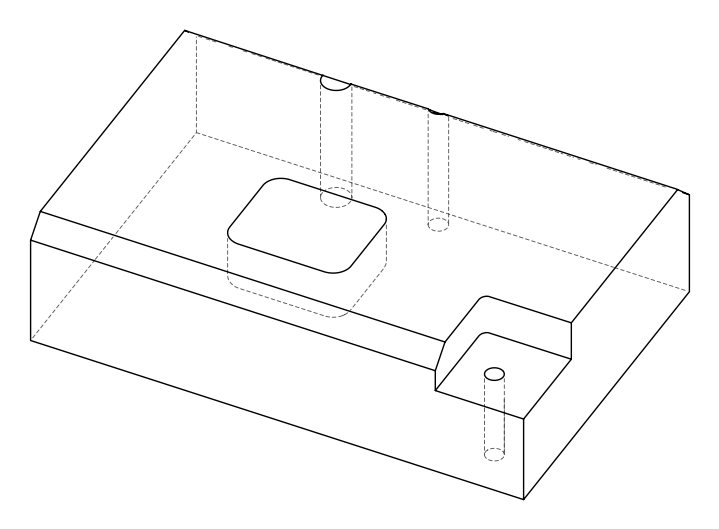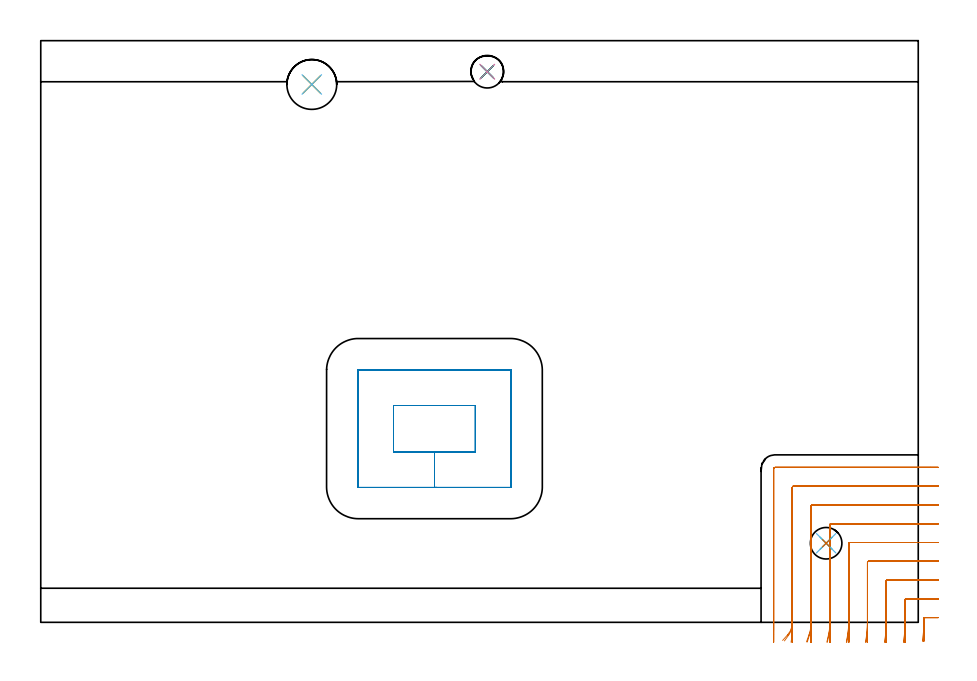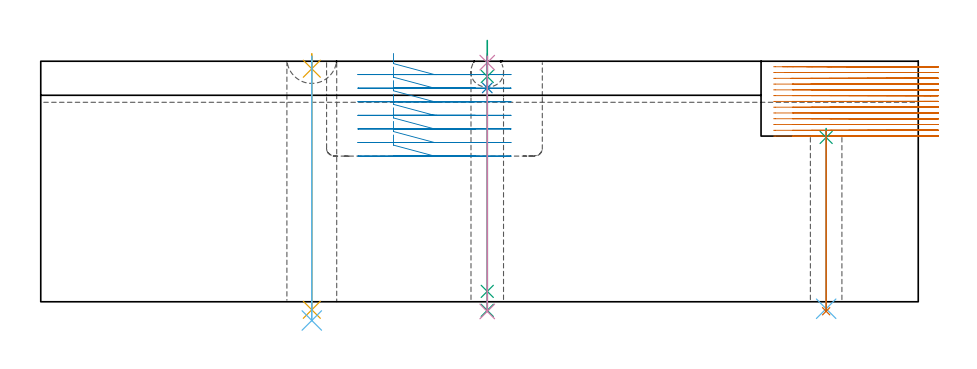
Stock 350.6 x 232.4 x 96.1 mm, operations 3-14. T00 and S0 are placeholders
(PLAN: 14 operations, 10 tool changes, 57.3 min)
(1 AREA_MILL | FG_CHAMFER_SURFACE | UGT0205_001 | 11.8 min | 27260 mm3)
(2 AREA_MILL_1 | FG_CHAMFER_SURFACE_1 | UGT0205_001 | 17.07 min | 47152 mm3)
(3 MILL_CORNER_NOTCH_RECTANGULAR | CORNER_NOTCH_RECTANGULAR | NXT0201_013 | Follow Part, ap 2.5, ae 75% | 20.29 min | 124784 mm3)
(4 MILL_RECTANGULAR_POCKET | POCKET_RECTANGULAR_STRAIGHT | NXT0201_007 | Follow Part, ap 6.25, ae 75% | 5.61 min | 229316 mm3)
(5 SPOT_DRILL | STEP1HOLE | NXT0321_9005460120000 | 0.04 min | 2 mm3)
(6 SPOT_DRILL_1 | STEP1HOLE_1 | NXT0321_9005460120000 | 0.03 min | 0 mm3)
(7 SPOT_DRILL_2 | STEP1HOLE_2 | NXT0321_9005460120000 | 0.05 min | 127 mm3)
(8 DRILL_THROUGH_HOLE_INTO_CENTER | STEP1HOLE | NXT0301_042 | 0.29 min | 2615 mm3)
(9 DRILL_TO_ENLARGE_THROUGH_HOLE | STEP1HOLE | NXT0301_097 | 0.3 min | 5656 mm3)
(10 DRILL_BLIND_HOLE_INTO_CENTER | STEP1HOLE_1 | NXT0301_042 | 0.05 min | 217 mm3)
(11 GUN_DRILL_THROUGH_HOLE | STEP1HOLE_1 | UGT0307_005 | 0.52 min | 4723 mm3)
(12 DRILL_TO_ENLARGE_THROUGH_HOLE_1 | STEP1HOLE_1 | NXT0301_101 | 0.41 min | 7220 mm3)
(13 DRILL_THROUGH_HOLE_INTO_CENTER_1 | STEP1HOLE_2 | NXT0301_065 | 0.41 min | 6501 mm3)
(14 DRILL_TO_ENLARGE_THROUGH_HOLE_2 | STEP1HOLE_2 | UGT0301_265 | 0.42 min | 22728 mm3)
(TOOL UGT0205_001 | Chamfer Mill 20 x 3 x 45 deg. | D20 FL50 Z2)
(TOOL NXT0201_013 | ENDMILL 10mm | D10 FL30 Z4)
(TOOL NXT0201_007 | ENDMILL 25mm [R216.25-25050GCK54P 1620] | D25 R3 FL54 Z5)
(TOOL NXT0321_9005460120000 | NC Spot Drill, 142deg, 12mm, Carbide, Uncoated | D12 PA142 FL30 Z2)
(TOOL NXT0301_042 | Carbide Drill 7.1mm [860.1-0710-057A1-MM 2214] | D7.1 PA140 FL85 Z2)
(TOOL NXT0301_097 | Carbide Drill 12.6mm [860.1-1260-063A1-MM 2214] | D12.6 PA140 FL77 Z2)
(TOOL UGT0307_005 | Gun Drill 8.3 mm | D8.3 PA130 FL24 Z1)
(TOOL NXT0301_101 | Carbide Drill 13mm [860.1-1300-104A1-MM 2214] | D13 PA140 FL123 Z2)
(TOOL NXT0301_065 | Carbide Drill 9.4mm [860.1-0940-075A1-MM 2214] | D9.4 PA140 FL98 Z2)
(TOOL UGT0301_265 | Twist Drill 19.9 mm | D19.9 PA118 FL140 Z2)
(OP 3 MILL_CORNER_NOTCH_RECTANGULAR)
G17 G21 G94 G90
T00 M6
G54
G17 G0 G90 X358.6 Y1.9 S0 M3
G43 Z106.201 H0
Z93.893
G94 G1 X355.6 F250.
X353.296 F500.
G3 X352.8 Y1.404 R0.5
G1 Y-0.011
G2 X352.626 Y-4.571 R60.
G1 X352.398 Y-7.562 F250.
G0 Z106.201
X358.6 Y9.4
Z93.893
G1 X355.6
X345.796 F500.
G3 X345.3 Y8.904 R0.5
G1 Y-0.011
G2 X345.062 Y-5. R52.5
G1 X344.777 Y-7.986 F250.
G0 Z106.201
X358.6 Y16.9
Z93.893
G1 X355.6
X338.296 F500.
G3 X337.8 Y16.404 R0.5
G1 Y-0.011
G2 X337.523 Y-5. R45.
G1 X337.19 Y-7.982 F250.
G0 Z106.201
X358.6 Y24.4
Z93.893
G1 X355.6
X330.796 F500.
G3 X330.3 Y23.904 R0.5
G1 Y-0.011
G2 X329.967 Y-5. R37.5
G1 X329.567 Y-7.973 F250.
G0 Z106.201
X358.6 Y31.9
Z93.893
G1 X355.6
X323.297 F500.
G3 X322.8 Y31.404 R0.5
G1 Y-0.011
G2 X322.382 Y-5. R30.
G1 X321.883 Y-7.958 F250.
G0 Z106.201
X358.6 Y39.4
Z93.893
G1 X355.6
X315.797 F500.
G3 X315.3 Y38.903 R0.5
G1 Y-0.011
G2 X314.74 Y-5. R22.5
G1 X314.075 Y-7.925 F250.
G0 Z106.201
X358.6 Y46.9
Z93.893
G1 X355.6
X308.297 F500.
G3 X307.8 Y46.403 R0.5
G1 Y-0.011
G2 X306.946 Y-5. R15.
G1 X305.948 Y-7.829 F250.
G0 Z106.201
X358.6 Y54.4
Z93.893
G1 X355.6
X300.797 F500.
G3 X300.3 Y53.903 R0.5
G1 Y-0.011
G2 X298.4 Y-5. R7.5
G1 X296.404 Y-7.24 F250.
G0 Z106.201
X358.6 Y61.9
Z93.893
G1 X355.6
X293.4 F500.
G3 X292.8 Y61.3 R0.6
G1 Y-0.011
Y-3.011 F250.
G0 Z106.201
X358.6 Y1.9
Z91.585
G1 X355.6
X353.296 F500.
G3 X352.8 Y1.404 R0.5
G1 Y-0.622
G2 X352.671 Y-4.551 R60.
G1 X352.475 Y-7.544 F250.
G0 Z106.201
X358.6 Y9.4
Z91.585
G1 X355.6
X345.796 F500.
G3 X345.3 Y8.904 R0.5
G1 Y-0.622
G2 X345.117 Y-5. R52.5
G1 X344.867 Y-7.99 F250.
G0 Z106.201
X358.6 Y16.9
Z91.585
G1 X355.6
X338.296 F500.
G3 X337.8 Y16.404 R0.5
G1 Y-0.622
G2 X337.587 Y-5. R45.
G1 X337.295 Y-7.986 F250.
G0 Z106.201
X358.6 Y24.4
Z91.585
G1 X355.6
X330.796 F500.
G3 X330.3 Y23.904 R0.5
G1 Y-0.622
G2 X330.044 Y-5. R37.5
G1 X329.693 Y-7.979 F250.
G0 Z106.201
X358.6 Y31.9
Z91.585
G1 X355.6
X323.296 F500.
G3 X322.8 Y31.404 R0.5
G1 Y-0.622
G2 X322.479 Y-5. R30.
G1 X322.041 Y-7.968 F250.
G0 Z106.201
X358.6 Y39.4
Z91.585
G1 X355.6
X315.797 F500.
G3 X315.3 Y38.903 R0.5
G1 Y-0.622
G2 X314.87 Y-5. R22.5
G1 X314.286 Y-7.943 F250.
G0 Z106.201
X358.6 Y46.9
Z91.585
G1 X355.6
X308.297 F500.
G3 X307.8 Y46.403 R0.5
G1 Y-0.622
G2 X307.147 Y-5. R15.
G1 X306.271 Y-7.869 F250.
G0 Z106.201
X358.6 Y54.4
Z91.585
G1 X355.6
X300.797 F500.
G3 X300.3 Y53.903 R0.5
G1 Y-0.622
G2 X298.89 Y-5. R7.5
G1 X297.139 Y-7.436 F250.
G0 Z106.201
X358.6 Y61.9
Z91.585
G1 X355.6
X293.4 F500.
G3 X292.8 Y61.3 R0.6
G1 Y-0.622
Y-3.622 F250.
G0 Z106.201
X358.6 Y1.9
Z89.277
G1 X355.6
X353.296 F500.
G3 X352.8 Y1.404 R0.5
G1 Y-3.885
G2 X352.797 Y-4.491 R60.
G1 X352.767 Y-7.491 F250.
G0 Z106.201
X358.6 Y9.4
Z89.277
G1 X355.6
X345.796 F500.
G3 X345.3 Y8.904 R0.5
G1 Y-3.885
G2 X345.288 Y-5. R52.5
G1 X345.224 Y-7.999 F250.
G0 Z106.201
X358.6 Y16.9
Z89.277
G1 X355.6
X338.296 F500.
G3 X337.8 Y16.404 R0.5
G1 Y-3.885
G2 X337.786 Y-5. R45.
G1 X337.712 Y-7.999 F250.
G0 Z106.201
X358.6 Y24.4
Z89.277
G1 X355.6
X330.796 F500.
G3 X330.3 Y23.904 R0.5
G1 Y-3.885
G2 X330.283 Y-5. R37.5
G1 X330.194 Y-7.999 F250.
G0 Z106.201
X358.6 Y31.9
Z89.277
G1 X355.6
X323.296 F500.
G3 X322.8 Y31.404 R0.5
G1 Y-3.885
G2 X322.779 Y-5. R30.
G1 X322.668 Y-7.998 F250.
G0 Z106.201
X358.6 Y39.4
Z89.277
G1 X355.6
X315.797 F500.
G3 X315.3 Y38.903 R0.5
G1 Y-3.885
G2 X315.272 Y-5. R22.5
G1 X315.124 Y-7.996 F250.
G0 Z106.201
X358.6 Y46.9
Z89.277
G1 X355.6
X308.297 F500.
G3 X307.8 Y46.403 R0.5
G1 Y-3.885
G2 X307.759 Y-5. R15.
G1 X307.535 Y-7.992 F250.
G0 Z106.201
X358.6 Y54.4
Z89.277
G1 X355.6
X300.797 F500.
G3 X300.3 Y53.903 R0.5
G1 Y-3.885
G2 X300.217 Y-5. R7.5
G1 X299.771 Y-7.967 F250.
G0 Z106.201
X358.6 Y61.9
Z89.277
G1 X355.6
X293.4 F500.
G3 X292.8 Y61.3 R0.6
G1 Y-3.885
Y-6.885 F250.
G0 Z106.201
X358.6 Y1.9
Z86.97
G1 X355.6
X353.296 F500.
G3 X352.8 Y1.404 R0.5
G1 Y-4.49
Y-7.49 F250.
G0 Z106.201
X358.6 Y9.4
Z86.97
G1 X355.6
X345.796 F500.
G3 X345.3 Y8.904 R0.5
G1 Y-4.936
Y-5.
X345.296 Y-8. F250.
G0 Z106.201
X358.6 Y16.9
Z86.97
G1 X355.6
X338.296 F500.
G3 X337.8 Y16.404 R0.5
G1 Y-4.936
Y-5.
X337.796 Y-8. F250.
G0 Z106.201
X358.6 Y24.4
Z86.97
G1 X355.6
X330.796 F500.
G3 X330.3 Y23.904 R0.5
G1 Y-4.936
Y-5.
X330.295 Y-8. F250.
G0 Z106.201
X358.6 Y31.9
Z86.97
G1 X355.6
X323.296 F500.
G3 X322.8 Y31.404 R0.5
G1 Y-4.936
Y-5.
X322.794 Y-8. F250.
G0 Z106.201
X358.6 Y39.4
Z86.97
G1 X355.6
X315.797 F500.
G3 X315.3 Y38.903 R0.5
G1 Y-4.936
Y-5.
X315.291 Y-8. F250.
G0 Z106.201
X358.6 Y46.9
Z86.97
G1 X355.6
X308.297 F500.
G3 X307.8 Y46.403 R0.5
G1 Y-4.936
Y-5.
X307.787 Y-8. F250.
G0 Z106.201
X358.6 Y54.4
Z86.97
G1 X355.6
X300.797 F500.
G3 X300.3 Y53.903 R0.5
G1 Y-4.936
Y-5.
X300.274 Y-8. F250.
G0 Z106.201
X358.6 Y61.9
Z86.97
G1 X355.6
X293.4 F500.
G3 X292.8 Y61.3 R0.6
G1 Y-4.936
Y-7.936 F250.
G0 Z106.201
X358.6 Y1.9
Z84.662
G1 X355.6
X353.296 F500.
G3 X352.8 Y1.404 R0.5
G1 Y-4.49
Y-7.49 F250.
G0 Z106.201
X358.6 Y9.4
Z84.662
G1 X355.6
X345.796 F500.
G3 X345.3 Y8.904 R0.5
G1 Y-5.
Y-8. F250.
G0 Z106.201
X358.6 Y16.9
Z84.662
G1 X355.6
X338.296 F500.
G3 X337.8 Y16.404 R0.5
G1 Y-5.
Y-8. F250.
G0 Z106.201
X358.6 Y24.4
Z84.662
G1 X355.6
X330.796 F500.
G3 X330.3 Y23.904 R0.5
G1 Y-5.
Y-8. F250.
G0 Z106.201
X358.6 Y31.9
Z84.662
G1 X355.6
X323.296 F500.
G3 X322.8 Y31.404 R0.5
G1 Y-5.
Y-8. F250.
G0 Z106.201
X358.6 Y39.4
Z84.662
G1 X355.6
X315.797 F500.
G3 X315.3 Y38.903 R0.5
G1 Y-5.
Y-8. F250.
G0 Z106.201
X358.6 Y46.9
Z84.662
G1 X355.6
X308.297 F500.
G3 X307.8 Y46.403 R0.5
G1 Y-5.
Y-8. F250.
G0 Z106.201
X358.6 Y54.4
Z84.662
G1 X355.6
X300.797 F500.
G3 X300.3 Y53.903 R0.5
G1 Y-5.
Y-8. F250.
G0 Z106.201
X358.6 Y61.9
Z84.662
G1 X355.6
X293.4 F500.
G3 X292.8 Y61.3 R0.6
G1 Y-5.
Y-8. F250.
G0 Z106.201
X358.6 Y1.9
Z82.354
G1 X355.6
X353.296 F500.
G3 X352.8 Y1.404 R0.5
G1 Y-4.49
Y-7.49 F250.
G0 Z106.201
X358.6 Y9.4
Z82.354
G1 X355.6
X345.796 F500.
G3 X345.3 Y8.904 R0.5
G1 Y-5.
Y-8. F250.
G0 Z106.201
X358.6 Y16.9
Z82.354
G1 X355.6
X338.296 F500.
G3 X337.8 Y16.404 R0.5
G1 Y-5.
Y-8. F250.
G0 Z106.201
X358.6 Y24.4
Z82.354
G1 X355.6
X330.796 F500.
G3 X330.3 Y23.904 R0.5
G1 Y-5.
Y-8. F250.
G0 Z106.201
X358.6 Y31.9
Z82.354
G1 X355.6
X323.296 F500.
G3 X322.8 Y31.404 R0.5
G1 Y-5.
Y-8. F250.
G0 Z106.201
X358.6 Y39.4
Z82.354
G1 X355.6
X315.797 F500.
G3 X315.3 Y38.903 R0.5
G1 Y-5.
Y-8. F250.
G0 Z106.201
X358.6 Y46.9
Z82.354
G1 X355.6
X308.297 F500.
G3 X307.8 Y46.403 R0.5
G1 Y-5.
Y-8. F250.
G0 Z106.201
X358.6 Y54.4
Z82.354
G1 X355.6
X300.797 F500.
G3 X300.3 Y53.903 R0.5
G1 Y-5.
Y-8. F250.
G0 Z106.201
X358.6 Y61.9
Z82.354
G1 X355.6
X293.4 F500.
G3 X292.8 Y61.3 R0.6
G1 Y-5.
Y-8. F250.
G0 Z106.201
X358.6 Y1.9
Z80.046
G1 X355.6
X353.296 F500.
G3 X352.8 Y1.404 R0.5
G1 Y-4.49
Y-7.49 F250.
G0 Z106.201
X358.6 Y9.4
Z80.046
G1 X355.6
X345.796 F500.
G3 X345.3 Y8.904 R0.5
G1 Y-5.
Y-8. F250.
G0 Z106.201
X358.6 Y16.9
Z80.046
G1 X355.6
X338.296 F500.
G3 X337.8 Y16.404 R0.5
G1 Y-5.
Y-8. F250.
G0 Z106.201
X358.6 Y24.4
Z80.046
G1 X355.6
X330.796 F500.
G3 X330.3 Y23.904 R0.5
G1 Y-5.
Y-8. F250.
G0 Z106.201
X358.6 Y31.9
Z80.046
G1 X355.6
X323.296 F500.
G3 X322.8 Y31.404 R0.5
G1 Y-5.
Y-8. F250.
G0 Z106.201
X358.6 Y39.4
Z80.046
G1 X355.6
X315.797 F500.
G3 X315.3 Y38.903 R0.5
G1 Y-5.
Y-8. F250.
G0 Z106.201
X358.6 Y46.9
Z80.046
G1 X355.6
X308.297 F500.
G3 X307.8 Y46.403 R0.5
G1 Y-5.
Y-8. F250.
G0 Z106.201
X358.6 Y54.4
Z80.046
G1 X355.6
X300.797 F500.
G3 X300.3 Y53.903 R0.5
G1 Y-5.
Y-8. F250.
G0 Z106.201
X358.6 Y61.9
Z80.046
G1 X355.6
X293.4 F500.
G3 X292.8 Y61.3 R0.6
G1 Y-5.
Y-8. F250.
G0 Z106.201
X358.6 Y1.9
Z77.739
G1 X355.6
X353.296 F500.
G3 X352.8 Y1.404 R0.5
G1 Y-4.49
Y-7.49 F250.
G0 Z106.201
X358.6 Y9.4
Z77.739
G1 X355.6
X345.796 F500.
G3 X345.3 Y8.904 R0.5
G1 Y-5.
Y-8. F250.
G0 Z106.201
X358.6 Y16.9
Z77.739
G1 X355.6
X338.296 F500.
G3 X337.8 Y16.404 R0.5
G1 Y-5.
Y-8. F250.
G0 Z106.201
X358.6 Y24.4
Z77.739
G1 X355.6
X330.796 F500.
G3 X330.3 Y23.904 R0.5
G1 Y-5.
Y-8. F250.
G0 Z106.201
X358.6 Y31.9
Z77.739
G1 X355.6
X323.296 F500.
G3 X322.8 Y31.404 R0.5
G1 Y-5.
Y-8. F250.
G0 Z106.201
X358.6 Y39.4
Z77.739
G1 X355.6
X315.797 F500.
G3 X315.3 Y38.903 R0.5
G1 Y-5.
Y-8. F250.
G0 Z106.201
X358.6 Y46.9
Z77.739
G1 X355.6
X308.297 F500.
G3 X307.8 Y46.403 R0.5
G1 Y-5.
Y-8. F250.
G0 Z106.201
X358.6 Y54.4
Z77.739
G1 X355.6
X300.797 F500.
G3 X300.3 Y53.903 R0.5
G1 Y-5.
Y-8. F250.
G0 Z106.201
X358.6 Y61.9
Z77.739
G1 X355.6
X293.4 F500.
G3 X292.8 Y61.3 R0.6
G1 Y-5.
Y-8. F250.
G0 Z106.201
X358.6 Y1.9
Z75.431
G1 X355.6
X353.296 F500.
G3 X352.8 Y1.404 R0.5
G1 Y-4.49
Y-7.49 F250.
G0 Z106.201
X358.6 Y9.4
Z75.431
G1 X355.6
X345.796 F500.
G3 X345.3 Y8.904 R0.5
G1 Y-5.
Y-8. F250.
G0 Z106.201
X358.6 Y16.9
Z75.431
G1 X355.6
X338.296 F500.
G3 X337.8 Y16.404 R0.5
G1 Y-5.
Y-8. F250.
G0 Z106.201
X358.6 Y24.4
Z75.431
G1 X355.6
X330.796 F500.
G3 X330.3 Y23.904 R0.5
G1 Y-5.
Y-8. F250.
G0 Z106.201
X358.6 Y31.9
Z75.431
G1 X355.6
X323.296 F500.
G3 X322.8 Y31.404 R0.5
G1 Y-5.
Y-8. F250.
G0 Z106.201
X358.6 Y39.4
Z75.431
G1 X355.6
X315.797 F500.
G3 X315.3 Y38.903 R0.5
G1 Y-5.
Y-8. F250.
G0 Z106.201
X358.6 Y46.9
Z75.431
G1 X355.6
X308.297 F500.
G3 X307.8 Y46.403 R0.5
G1 Y-5.
Y-8. F250.
G0 Z106.201
X358.6 Y54.4
Z75.431
G1 X355.6
X300.797 F500.
G3 X300.3 Y53.903 R0.5
G1 Y-5.
Y-8. F250.
G0 Z106.201
X358.6 Y61.9
Z75.431
G1 X355.6
X293.4 F500.
G3 X292.8 Y61.3 R0.6
G1 Y-5.
Y-8. F250.
G0 Z106.201
X358.6 Y1.9
Z73.123
G1 X355.6
X353.296 F500.
G3 X352.8 Y1.404 R0.5
G1 Y-4.49
Y-7.49 F250.
G0 Z106.201
X358.6 Y9.4
Z73.123
G1 X355.6
X345.796 F500.
G3 X345.3 Y8.904 R0.5
G1 Y-5.
Y-8. F250.
G0 Z106.201
X358.6 Y16.9
Z73.123
G1 X355.6
X338.296 F500.
G3 X337.8 Y16.404 R0.5
G1 Y-5.
Y-8. F250.
G0 Z106.201
X358.6 Y24.4
Z73.123
G1 X355.6
X330.796 F500.
G3 X330.3 Y23.904 R0.5
G1 Y-5.
Y-8. F250.
G0 Z106.201
X358.6 Y31.9
Z73.123
G1 X355.6
X323.296 F500.
G3 X322.8 Y31.404 R0.5
G1 Y-5.
Y-8. F250.
G0 Z106.201
X358.6 Y39.4
Z73.123
G1 X355.6
X315.797 F500.
G3 X315.3 Y38.903 R0.5
G1 Y-5.
Y-8. F250.
G0 Z106.201
X358.6 Y46.9
Z73.123
G1 X355.6
X308.297 F500.
G3 X307.8 Y46.403 R0.5
G1 Y-5.
Y-8. F250.
G0 Z106.201
X358.6 Y54.4
Z73.123
G1 X355.6
X300.797 F500.
G3 X300.3 Y53.903 R0.5
G1 Y-5.
Y-8. F250.
G0 Z106.201
X358.6 Y61.9
Z73.123
G1 X355.6
X293.4 F500.
G3 X292.8 Y61.3 R0.6
G1 Y-5.
Y-8. F250.
G0 Z106.201
X358.6 Y1.9
Z70.815
G1 X355.6
X353.296 F500.
G3 X352.8 Y1.404 R0.5
G1 Y-4.49
Y-7.49 F250.
G0 Z106.201
X358.6 Y9.4
Z70.815
G1 X355.6
X345.796 F500.
G3 X345.3 Y8.904 R0.5
G1 Y-5.
Y-8. F250.
G0 Z106.201
X358.6 Y16.9
Z70.815
G1 X355.6
X338.296 F500.
G3 X337.8 Y16.404 R0.5
G1 Y-5.
Y-8. F250.
G0 Z106.201
X358.6 Y24.4
Z70.815
G1 X355.6
X330.796 F500.
G3 X330.3 Y23.904 R0.5
G1 Y-5.
Y-8. F250.
G0 Z106.201
X358.6 Y31.9
Z70.815
G1 X355.6
X323.296 F500.
G3 X322.8 Y31.404 R0.5
G1 Y-5.
Y-8. F250.
G0 Z106.201
X358.6 Y39.4
Z70.815
G1 X355.6
X315.797 F500.
G3 X315.3 Y38.903 R0.5
G1 Y-5.
Y-8. F250.
G0 Z106.201
X358.6 Y46.9
Z70.815
G1 X355.6
X308.297 F500.
G3 X307.8 Y46.403 R0.5
G1 Y-5.
Y-8. F250.
G0 Z106.201
X358.6 Y54.4
Z70.815
G1 X355.6
X300.797 F500.
G3 X300.3 Y53.903 R0.5
G1 Y-5.
Y-8. F250.
G0 Z106.201
X358.6 Y61.9
Z70.815
G1 X355.6
X293.4 F500.
G3 X292.8 Y61.3 R0.6
G1 Y-5.
Y-8. F250.
G0 Z106.201
X358.6 Y1.9
Z68.508
G1 X355.6
X353.296 F500.
G3 X352.8 Y1.404 R0.5
G1 Y-4.49
Y-7.49 F250.
G0 Z106.201
X358.6 Y9.4
Z68.508
G1 X355.6
X345.796 F500.
G3 X345.3 Y8.904 R0.5
G1 Y-5.
Y-8. F250.
G0 Z106.201
X358.6 Y16.9
Z68.508
G1 X355.6
X338.296 F500.
G3 X337.8 Y16.404 R0.5
G1 Y-5.
Y-8. F250.
G0 Z106.201
X358.6 Y24.4
Z68.508
G1 X355.6
X330.796 F500.
G3 X330.3 Y23.904 R0.5
G1 Y-5.
Y-8. F250.
G0 Z106.201
X358.6 Y31.9
Z68.508
G1 X355.6
X323.296 F500.
G3 X322.8 Y31.404 R0.5
G1 Y-5.
Y-8. F250.
G0 Z106.201
X358.6 Y39.4
Z68.508
G1 X355.6
X315.797 F500.
G3 X315.3 Y38.903 R0.5
G1 Y-5.
Y-8. F250.
G0 Z106.201
X358.6 Y46.9
Z68.508
G1 X355.6
X308.297 F500.
G3 X307.8 Y46.403 R0.5
G1 Y-5.
Y-8. F250.
G0 Z106.201
X358.6 Y54.4
Z68.508
G1 X355.6
X300.797 F500.
G3 X300.3 Y53.903 R0.5
G1 Y-5.
Y-8. F250.
G0 Z106.201
X358.6 Y61.9
Z68.508
G1 X355.6
X293.4 F500.
G3 X292.8 Y61.3 R0.6
G1 Y-5.
Y-8. F250.
G0 Z106.201
X358.6 Y1.9
Z66.2
G1 X355.6
X353.296 F500.
G3 X352.8 Y1.404 R0.5
G1 Y-4.49
Y-7.49 F250.
G0 Z106.201
X358.6 Y9.4
Z66.2
G1 X355.6
X345.796 F500.
G3 X345.3 Y8.904 R0.5
G1 Y-5.
Y-8. F250.
G0 Z106.201
X358.6 Y16.9
Z66.2
G1 X355.6
X338.296 F500.
G3 X337.8 Y16.404 R0.5
G1 Y-5.
Y-8. F250.
G0 Z106.201
X358.6 Y24.4
Z66.2
G1 X355.6
X330.796 F500.
G3 X330.3 Y23.904 R0.5
G1 Y-5.
Y-8. F250.
G0 Z106.201
X358.6 Y31.9
Z66.2
G1 X355.6
X323.296 F500.
G3 X322.8 Y31.404 R0.5
G1 Y-5.
Y-8. F250.
G0 Z106.201
X358.6 Y39.4
Z66.2
G1 X355.6
X315.797 F500.
G3 X315.3 Y38.903 R0.5
G1 Y-5.
Y-8. F250.
G0 Z106.201
X358.6 Y46.9
Z66.2
G1 X355.6
X308.297 F500.
G3 X307.8 Y46.403 R0.5
G1 Y-5.
Y-8. F250.
G0 Z106.201
X358.6 Y54.4
Z66.2
G1 X355.6
X300.797 F500.
G3 X300.3 Y53.903 R0.5
G1 Y-5.
Y-8. F250.
G0 Z106.201
X358.6 Y61.9
Z66.2
G1 X355.6
X293.4 F500.
G3 X292.8 Y61.3 R0.6
G1 Y-5.
Y-8. F250.
G0 Z106.201
M5
M2
(OP 4 MILL_RECTANGULAR_POCKET)
G17 G21 G94 G90
T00 M6
G54
G17 G0 G90 X140.95 Y83.256 S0 M3
G43 Z106.201 H1
Z99.201
G94 G1 Y68.15 Z95.153 F250.
X157.3 Z90.772
X173.65 F500.
Y86.65
X140.95
Y68.15
X157.3
Y53.9
X187.7
G3 X187.9 Y54.1 R0.2
G1 Y100.7
G3 X187.7 Y100.9 R0.2
G1 X126.9
G3 X126.7 Y100.7 R0.2
G1 Y54.1
G3 X126.9 Y53.9 R0.2
G1 X157.3
X158.3
G0 X140.95 Y83.256 Z93.772
G1 Y68.15 Z89.724 F250.
X157.3 Z85.343
X173.65 F500.
Y86.65
X140.95
Y68.15
X157.3
Y53.9
X187.7
G3 X187.9 Y54.1 R0.2
G1 Y100.7
G3 X187.7 Y100.9 R0.2
G1 X126.9
G3 X126.7 Y100.7 R0.2
G1 Y54.1
G3 X126.9 Y53.9 R0.2
G1 X157.3
X158.3
G0 X140.95 Y83.256 Z88.343
G1 Y68.15 Z84.296 F250.
X157.3 Z79.915
X173.65 F500.
Y86.65
X140.95
Y68.15
X157.3
Y53.9
X187.7
G3 X187.9 Y54.1 R0.2
G1 Y100.7
G3 X187.7 Y100.9 R0.2
G1 X126.9
G3 X126.7 Y100.7 R0.2
G1 Y54.1
G3 X126.9 Y53.9 R0.2
G1 X157.3
X158.3
G0 X140.95 Y83.256 Z82.915
G1 Y68.15 Z78.867 F250.
X157.3 Z74.486
X173.65 F500.
Y86.65
X140.95
Y68.15
X157.3
Y53.9
X187.7
G3 X187.9 Y54.1 R0.2
G1 Y100.7
G3 X187.7 Y100.9 R0.2
G1 X126.9
G3 X126.7 Y100.7 R0.2
G1 Y54.1
G3 X126.9 Y53.9 R0.2
G1 X157.3
X158.3
G0 X140.95 Y83.256 Z77.486
G1 Y68.15 Z73.438 F250.
X157.3 Z69.057
X173.65 F500.
Y86.65
X140.95
Y68.15
X157.3
Y53.9
X187.7
G3 X187.9 Y54.1 R0.2
G1 Y100.7
G3 X187.7 Y100.9 R0.2
G1 X126.9
G3 X126.7 Y100.7 R0.2
G1 Y54.1
G3 X126.9 Y53.9 R0.2
G1 X157.3
X158.3
G0 X140.95 Y83.256 Z72.057
G1 Y68.15 Z68.01 F250.
X157.3 Z63.629
X173.65 F500.
Y86.65
X140.95
Y68.15
X157.3
Y53.9
X187.7
G3 X187.9 Y54.1 R0.2
G1 Y100.7
G3 X187.7 Y100.9 R0.2
G1 X126.9
G3 X126.7 Y100.7 R0.2
G1 Y54.1
G3 X126.9 Y53.9 R0.2
G1 X157.3
X158.3
G0 X140.95 Y83.256 Z66.629
G1 Y68.15 Z62.581 F250.
X157.3 Z58.2
X173.65 F500.
Y86.65
X140.95
Y68.15
X157.3
Y53.9
X187.7
G3 X187.9 Y54.1 R0.2
G1 Y100.7
G3 X187.7 Y100.9 R0.2
G1 X126.9
G3 X126.7 Y100.7 R0.2
G1 Y54.1
G3 X126.9 Y53.9 R0.2
G1 X157.3
X158.3
G0 Z106.201
M5
M2
(OP 5 SPOT_DRILL)
G17 G21 G94 G90
T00 M6
G54
G17 G0 G90 X313.8 Y31.6 S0 M3
G43 Z106.1 H0
G94 G81 G98 Z65.653 F250. R69.2
G80
M5
M2
(OP 6 SPOT_DRILL_1)
G17 G21 G94 G90
T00 M6
G54
G17 G0 G90 X178.4 Y220. S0 M3
G43 Z106.1 H0
G94 G81 G98 Z95.54 F250. R99.1
G80
M5
M2
(OP 7 SPOT_DRILL_2)
G17 G21 G94 G90
T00 M6
G54
G17 G0 G90 X108.3 Y214.9 S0 M3
G43 Z106.1 H0
G94 G81 G98 Z93.1 F250. R99.1
G80
M5
M2
(OP 8 DRILL_THROUGH_HOLE_INTO_CENTER)
G17 G21 G94 G90
T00 M6
G54
G17 G0 G90 X313.8 Y31.6 S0 M3
G43 Z106.1 H1
G94 G73 G98 Z-2.792 F250. Q6.899 R68.2
G80
M5
M2
(OP 9 DRILL_TO_ENLARGE_THROUGH_HOLE)
G17 G21 G94 G90
T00 M6
G54
G17 G0 G90 X313.8 Y31.6 S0 M3
G43 Z106.1 H1
G94 G73 G98 Z-3.793 F250. Q11.666 R68.2
G80
M5
M2
(OP 10 DRILL_BLIND_HOLE_INTO_CENTER)
G17 G21 G94 G90
T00 M6
G54
G17 G0 G90 X178.4 Y220. S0 M3
G43 Z106.1 H1
G94 G81 G98 Z85.45 F250. R98.1
G80
M5
M2
(OP 11 GUN_DRILL_THROUGH_HOLE)
G17 G21 G94 G90
T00 M6
G54
G17 G0 G90 X178.4 Y220. M8
G43 Z106.1 H0
Z104.388
S716 M3
G94 G1 Z90.015 F125. M26
G4 X.084
Z4.15 F250.
G4 X.084
Z-3.435 F125.
G4 X.084
M5
M9
G0 Z104.388
Z106.1
M2
(OP 12 DRILL_TO_ENLARGE_THROUGH_HOLE_1)
G17 G21 G94 G90
T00 M6
G54
G17 G0 G90 X178.4 Y220. S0 M3
G43 Z106.1 H1
G94 G73 G98 Z-3.866 F250. Q12.496 R98.1
G80
M5
M2
(OP 13 DRILL_THROUGH_HOLE_INTO_CENTER_1)
G17 G21 G94 G90
T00 M6
G54
G17 G0 G90 X108.3 Y214.9 S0 M3
G43 Z106.1 H1
G94 G73 G98 Z-3.211 F250. Q9.028 R98.1
G80
M5
M2
(OP 14 DRILL_TO_ENLARGE_THROUGH_HOLE_2)
G17 G21 G94 G90
T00 M6
G54
G17 G0 G90 X108.3 Y214.9 S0 M3
G43 Z106.1 H0
G94 G73 G98 Z-7.479 F250. Q17.263 R98.1
G80
M5
M2
